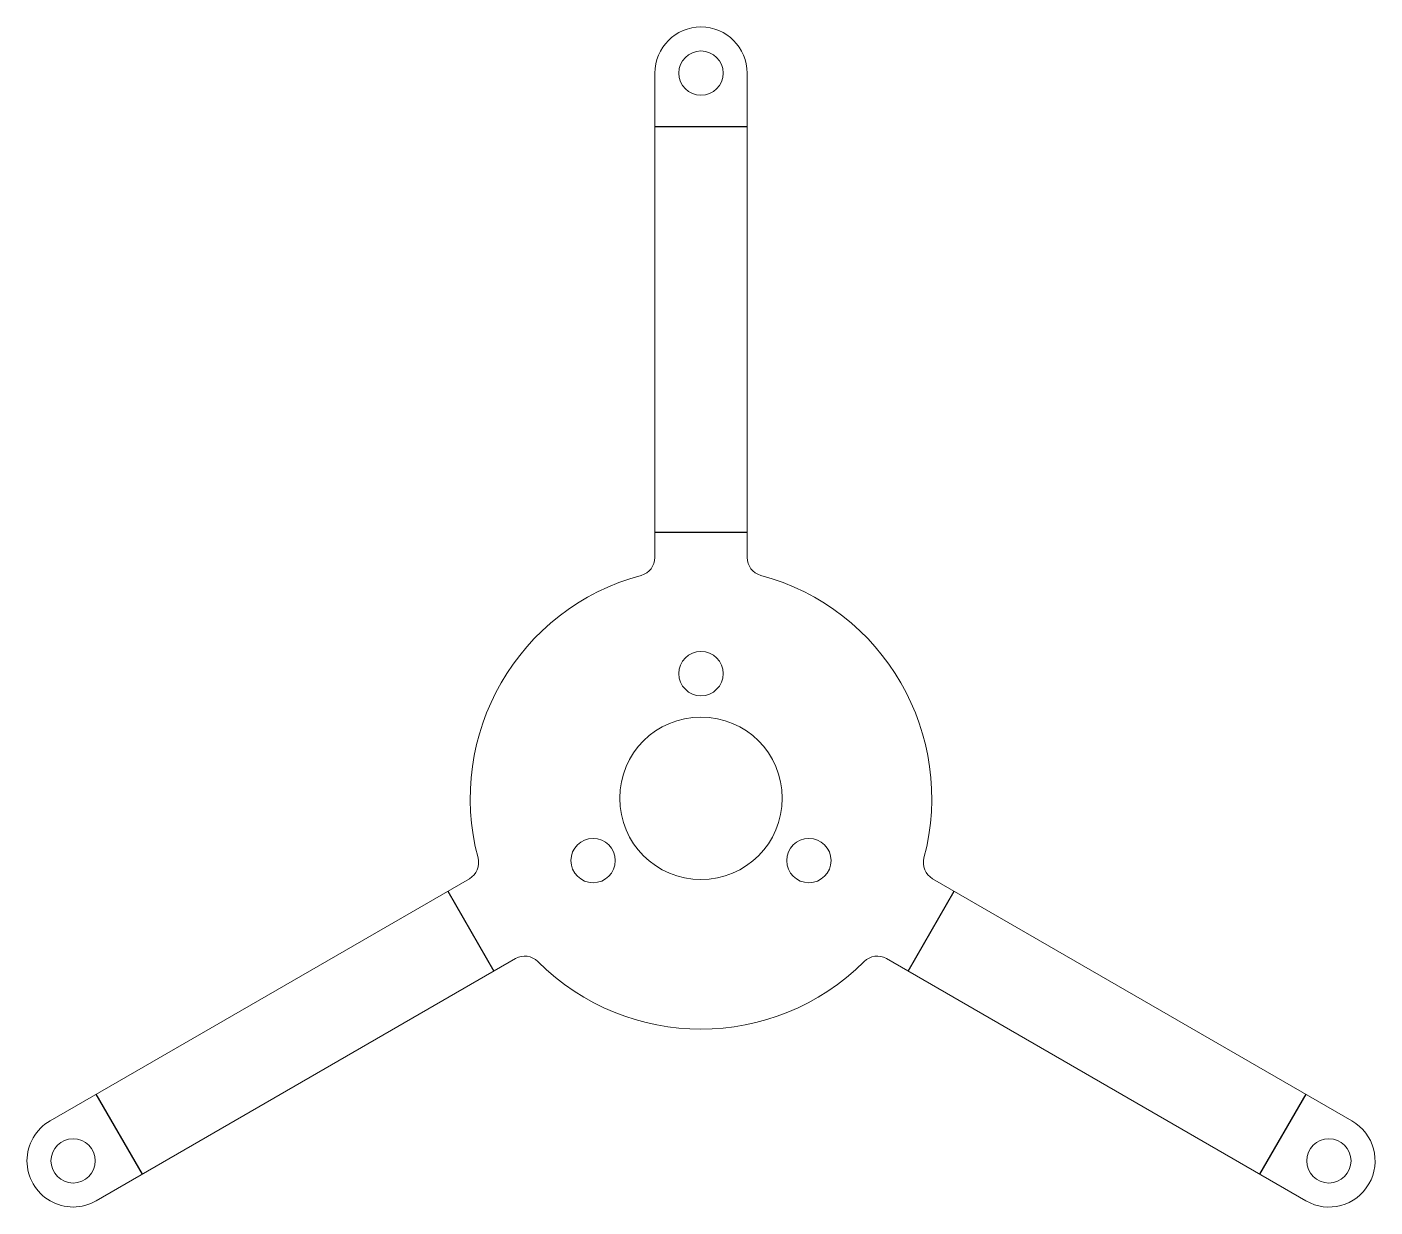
# Model space of a CAD drawing. Header units: millimetres. Extents: x -36.5 to 36.5, y -22.1 to 41.8.
import ezdxf

# ---------------------------------------------------------------- set-up
doc = ezdxf.new("R2010")
doc.units = ezdxf.units.MM
doc.linetypes.add('CENTERX2', pattern=[20.32, 12.7, -2.54, 2.54, -2.54])

msp = doc.modelspace()

# ---------------------------------------------------------------- linework, layer by layer
at = {"color": 7, "linetype": 'Continuous', "lineweight": 15}
for p, q in [((-2.5, 39.271), (-2.5, 13.038)), ((2.5, 13.038), (2.5, 39.271)), ((-12.542, -4.354), (-35.26, -17.47)), ((35.26, -17.47), (12.542, -4.354)), ((-32.76, -21.8), (-10.042, -8.684)), ((10.042, -8.684), (32.76, -21.8))]:
    msp.add_line(p, q, dxfattribs=at)
at = {"color": 7, "linetype": 'CENTERX2'}
for p, q in [((-2.5, 36.378), (2.5, 36.378)), ((2.5, 14.393), (-2.5, 14.393)), ((-13.714, -5.031), (-11.214, -9.361)), ((11.214, -9.361), (13.714, -5.031)), ((-30.254, -20.354), (-32.754, -16.024)), ((32.754, -16.024), (30.254, -20.354))]:
    msp.add_line(p, q, dxfattribs=at)
at = {"color": 7, "linetype": 'Continuous', "lineweight": 15}
for centre, radius in [((0, 39.271), 1.2), ((0, 6.75), 1.2), ((0, 0), 4.4), ((-5.846, -3.375), 1.2), ((5.846, -3.375), 1.2), ((-34.01, -19.635), 1.2), ((34.01, -19.635), 1.2)]:
    msp.add_circle(centre, radius, dxfattribs=at)
for centre, radius, start, end in [((0, 39.271), 2.5, 0, 180), ((-3.5, 13.038), 1, 285.02611, 0), ((3.5, 13.038), 1, 180, 254.97389), ((0, 0), 12.5, 105.02611, 194.97389), ((0, 0), 12.5, 345.02611, 74.97389), ((-13.042, -3.488), 1, 300, 14.97389), ((13.042, -3.488), 1, 165.02611, 240), ((-9.542, -9.55), 1, 45.02611, 120), ((9.542, -9.55), 1, 60, 134.97389), ((0, 0), 12.5, 225.02611, 314.97389), ((-34.01, -19.635), 2.5, 120, 300), ((34.01, -19.635), 2.5, 240, 60)]:
    msp.add_arc(centre, radius, start, end, dxfattribs=at)

doc.saveas('drawing.dxf')
